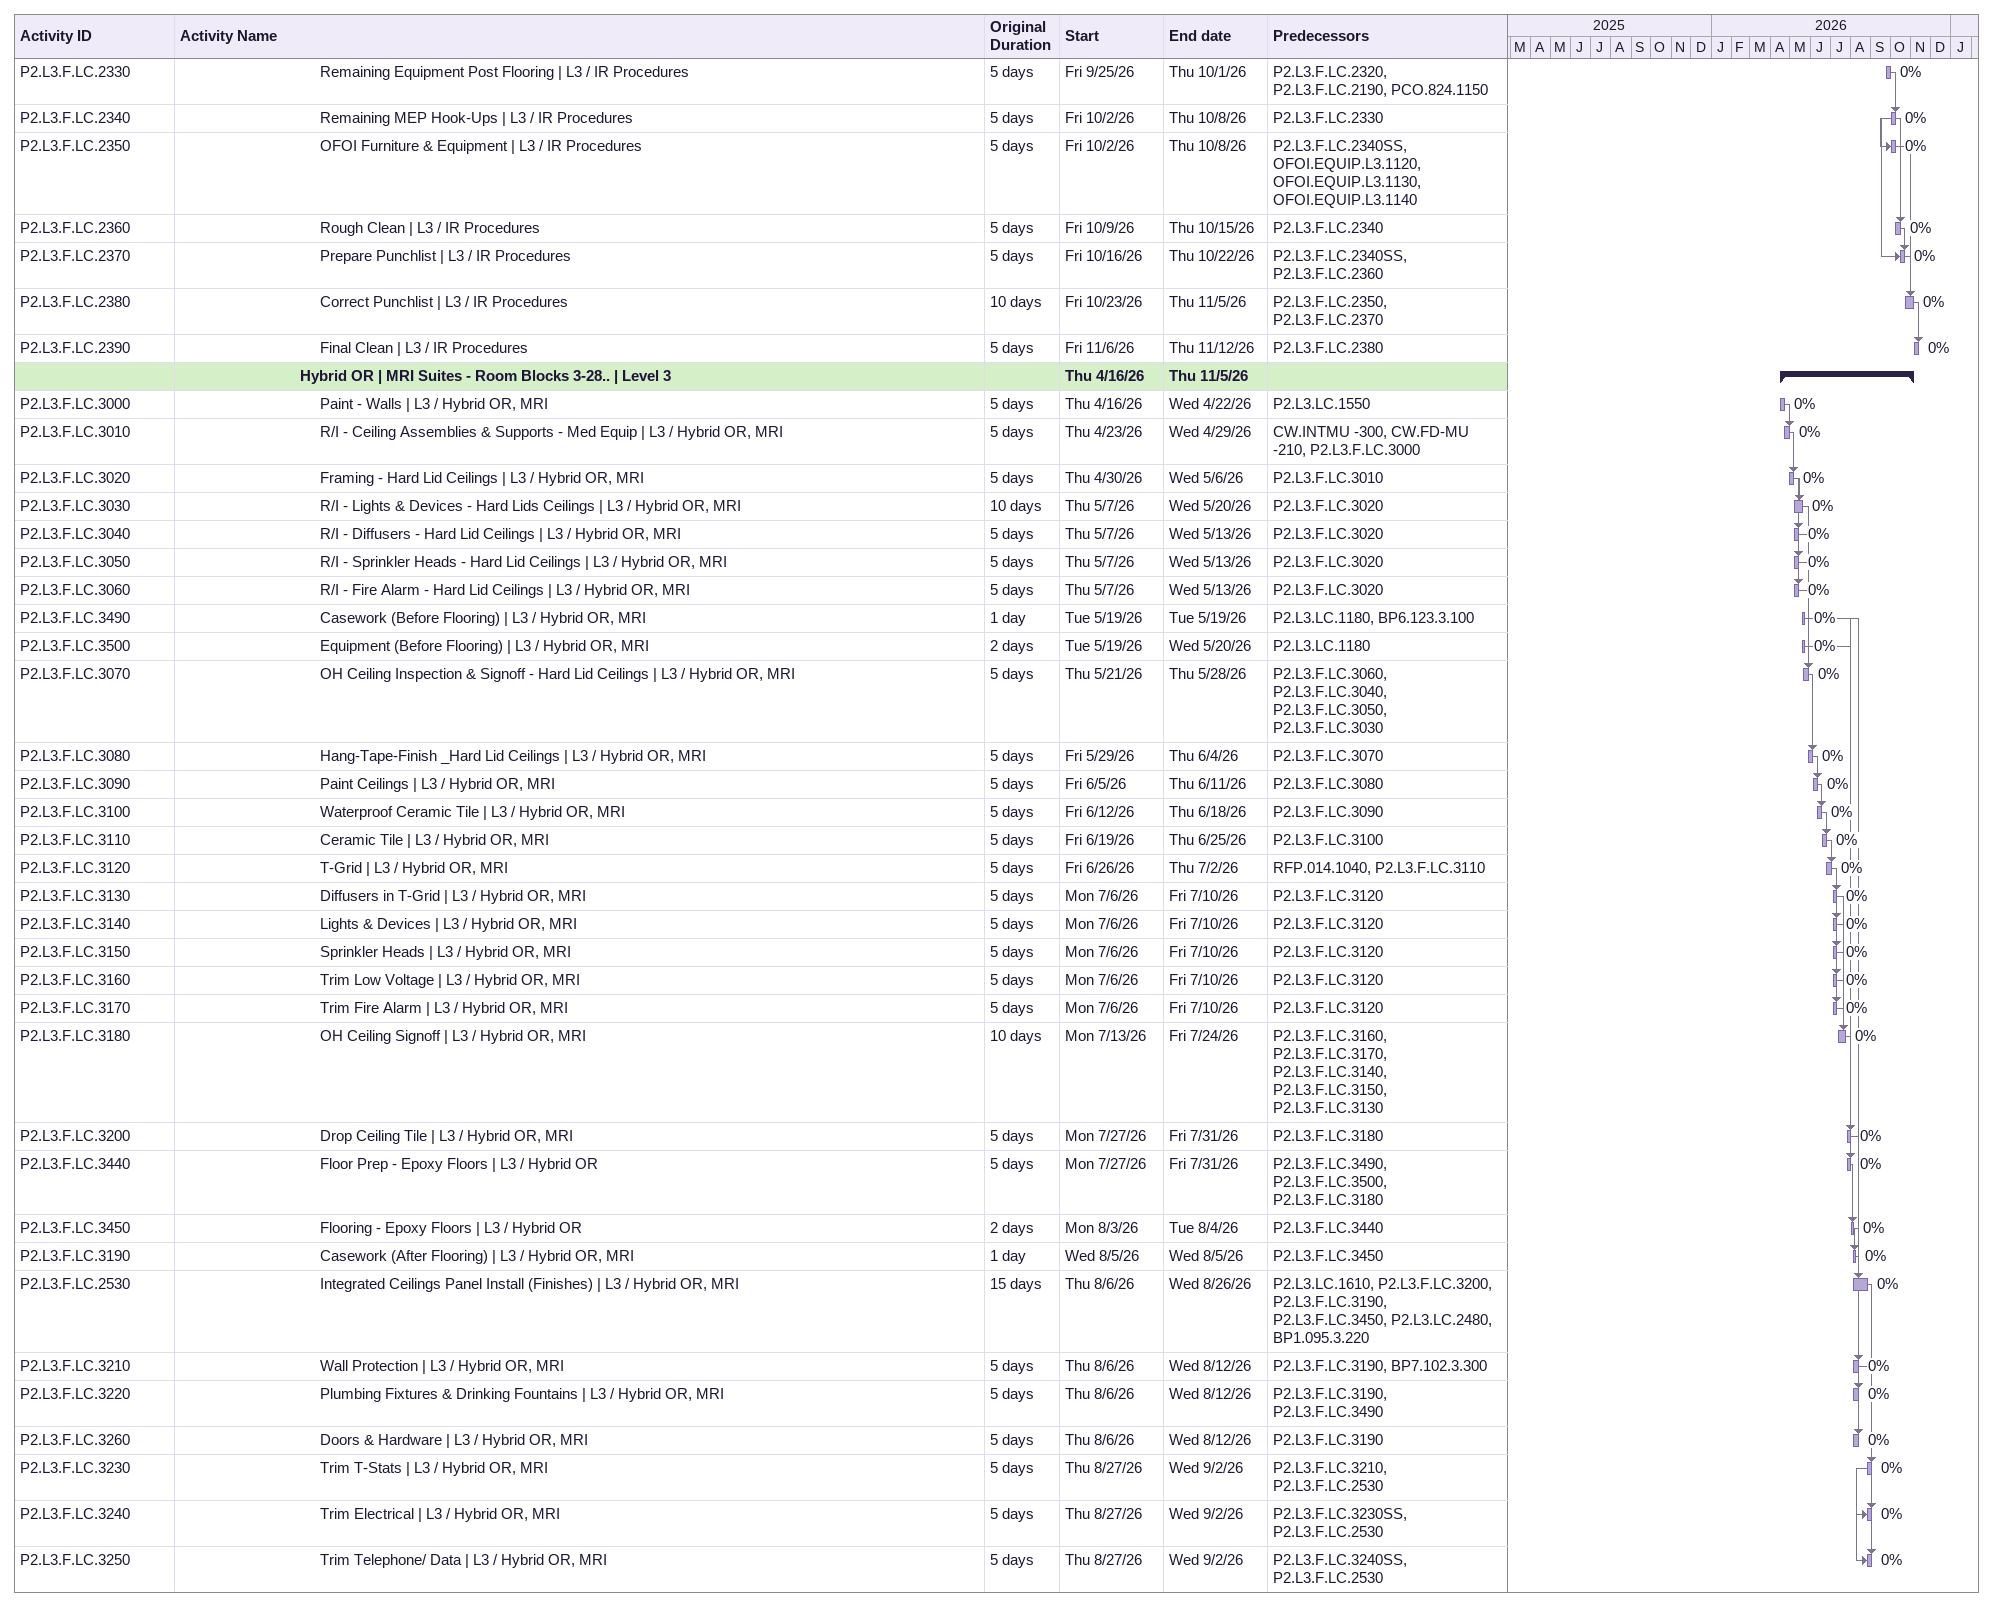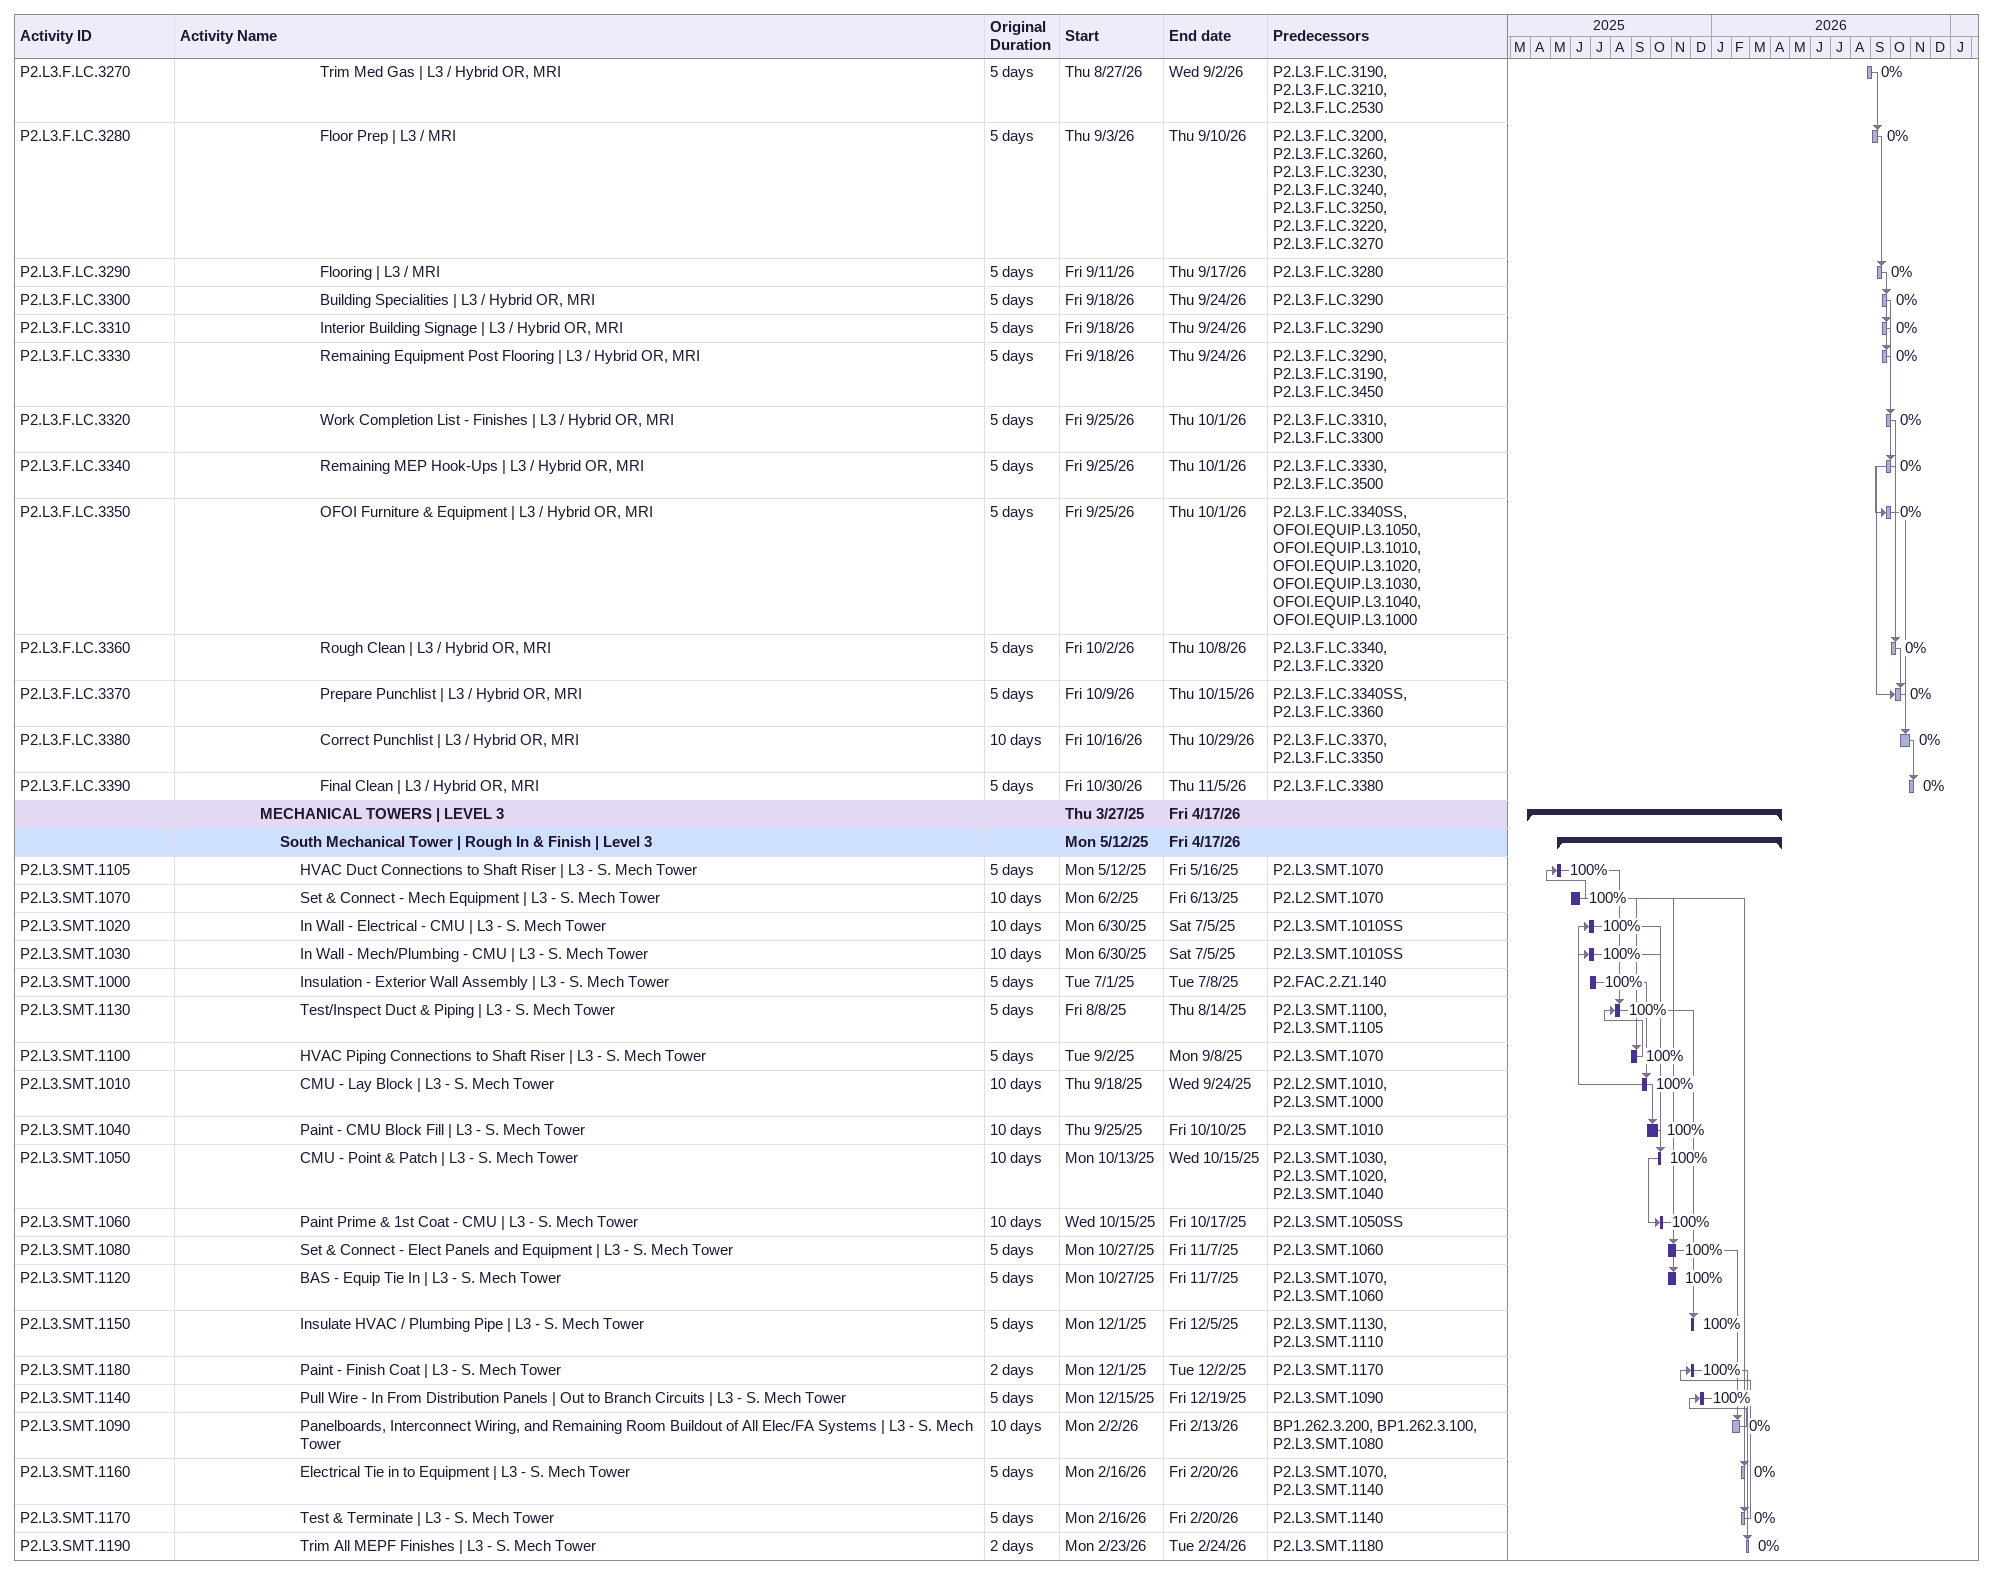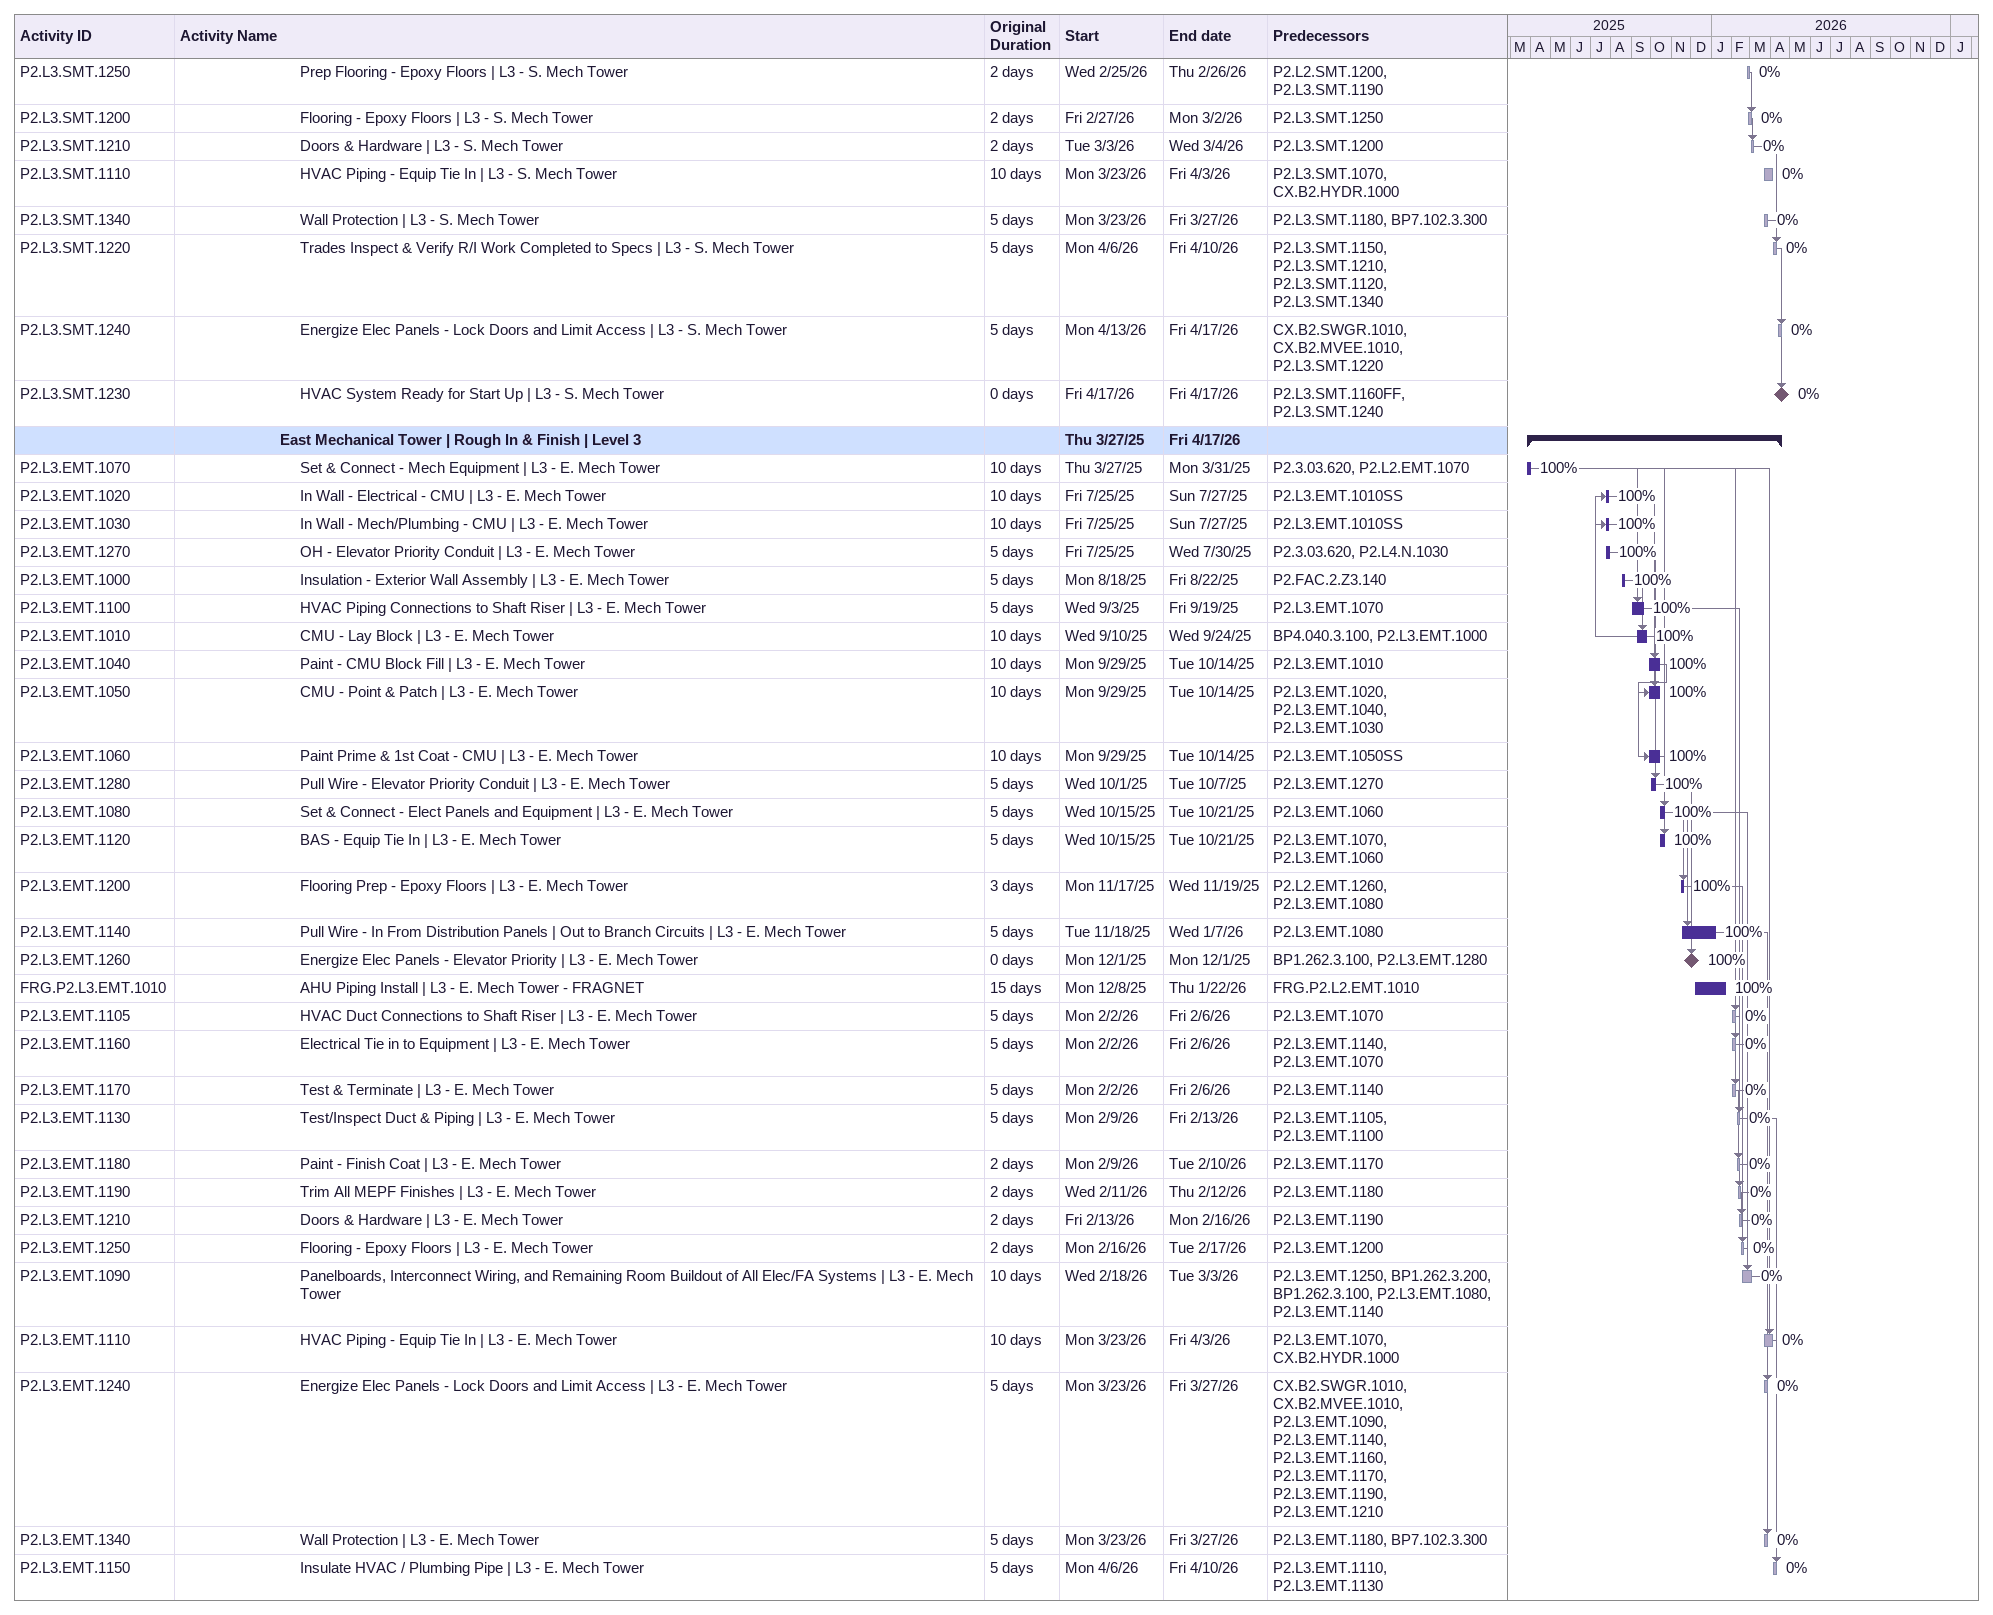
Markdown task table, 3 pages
| ID | Level | Task | Original duration | Start | Finish | Predecessors | % complete |
|---|---|---|---|---|---|---|---|
| P2.L3.F.LC.2330 | 8 | Remaining Equipment Post Flooring \| L3 / IR Procedures | 5d | 2026-09-25 | 2026-10-01 | P2.L3.F.LC.2320, P2.L3.F.LC.2190, PCO.824.1150 | 0 |
| P2.L3.F.LC.2340 | 8 | Remaining MEP Hook-Ups \| L3 / IR Procedures | 5d | 2026-10-02 | 2026-10-08 | P2.L3.F.LC.2330 | 0 |
| P2.L3.F.LC.2350 | 8 | OFOI Furniture & Equipment \| L3 / IR Procedures | 5d | 2026-10-02 | 2026-10-08 | P2.L3.F.LC.2340SS, OFOI.EQUIP.L3.1120, OFOI.EQUIP.L3.1130, OFOI.EQUIP.L3.1140 | 0 |
| P2.L3.F.LC.2360 | 8 | Rough Clean \| L3 / IR Procedures | 5d | 2026-10-09 | 2026-10-15 | P2.L3.F.LC.2340 | 0 |
| P2.L3.F.LC.2370 | 8 | Prepare Punchlist \| L3 / IR Procedures | 5d | 2026-10-16 | 2026-10-22 | P2.L3.F.LC.2340SS, P2.L3.F.LC.2360 | 0 |
| P2.L3.F.LC.2380 | 8 | Correct Punchlist \| L3 / IR Procedures | 10d | 2026-10-23 | 2026-11-05 | P2.L3.F.LC.2350, P2.L3.F.LC.2370 | 0 |
| P2.L3.F.LC.2390 | 8 | Final Clean \| L3 / IR Procedures | 5d | 2026-11-06 | 2026-11-12 | P2.L3.F.LC.2380 | 0 |
|  | 7 | **Hybrid OR \| MRI Suites - Room Blocks 3-28.. \| Level 3** |  | 2026-04-16 | 2026-11-05 |  |  |
| P2.L3.F.LC.3000 | 8 | Paint - Walls \| L3 / Hybrid OR, MRI | 5d | 2026-04-16 | 2026-04-22 | P2.L3.LC.1550 | 0 |
| P2.L3.F.LC.3010 | 8 | R/I - Ceiling Assemblies & Supports - Med Equip \| L3 / Hybrid OR, MRI | 5d | 2026-04-23 | 2026-04-29 | CW.INTMU -300, CW.FD-MU -210, P2.L3.F.LC.3000 | 0 |
| P2.L3.F.LC.3020 | 8 | Framing - Hard Lid Ceilings \| L3 / Hybrid OR, MRI | 5d | 2026-04-30 | 2026-05-06 | P2.L3.F.LC.3010 | 0 |
| P2.L3.F.LC.3030 | 8 | R/I - Lights & Devices - Hard Lids Ceilings \| L3 / Hybrid OR, MRI | 10d | 2026-05-07 | 2026-05-20 | P2.L3.F.LC.3020 | 0 |
| P2.L3.F.LC.3040 | 8 | R/I - Diffusers - Hard Lid Ceilings \| L3 / Hybrid OR, MRI | 5d | 2026-05-07 | 2026-05-13 | P2.L3.F.LC.3020 | 0 |
| P2.L3.F.LC.3050 | 8 | R/I - Sprinkler Heads - Hard Lid Ceilings \| L3 / Hybrid OR, MRI | 5d | 2026-05-07 | 2026-05-13 | P2.L3.F.LC.3020 | 0 |
| P2.L3.F.LC.3060 | 8 | R/I - Fire Alarm - Hard Lid Ceilings \| L3 / Hybrid OR, MRI | 5d | 2026-05-07 | 2026-05-13 | P2.L3.F.LC.3020 | 0 |
| P2.L3.F.LC.3490 | 8 | Casework (Before Flooring) \| L3 / Hybrid OR, MRI | 1d | 2026-05-19 | 2026-05-19 | P2.L3.LC.1180, BP6.123.3.100 | 0 |
| P2.L3.F.LC.3500 | 8 | Equipment (Before Flooring) \| L3 / Hybrid OR, MRI | 2d | 2026-05-19 | 2026-05-20 | P2.L3.LC.1180 | 0 |
| P2.L3.F.LC.3070 | 8 | OH Ceiling Inspection & Signoff - Hard Lid Ceilings \| L3 / Hybrid OR, MRI | 5d | 2026-05-21 | 2026-05-28 | P2.L3.F.LC.3060, P2.L3.F.LC.3040, P2.L3.F.LC.3050, P2.L3.F.LC.3030 | 0 |
| P2.L3.F.LC.3080 | 8 | Hang-Tape-Finish _Hard Lid Ceilings \| L3 / Hybrid OR, MRI | 5d | 2026-05-29 | 2026-06-04 | P2.L3.F.LC.3070 | 0 |
| P2.L3.F.LC.3090 | 8 | Paint Ceilings \| L3 / Hybrid OR, MRI | 5d | 2026-06-05 | 2026-06-11 | P2.L3.F.LC.3080 | 0 |
| P2.L3.F.LC.3100 | 8 | Waterproof Ceramic Tile \| L3 / Hybrid OR, MRI | 5d | 2026-06-12 | 2026-06-18 | P2.L3.F.LC.3090 | 0 |
| P2.L3.F.LC.3110 | 8 | Ceramic Tile \| L3 / Hybrid OR, MRI | 5d | 2026-06-19 | 2026-06-25 | P2.L3.F.LC.3100 | 0 |
| P2.L3.F.LC.3120 | 8 | T-Grid \| L3 / Hybrid OR, MRI | 5d | 2026-06-26 | 2026-07-02 | RFP.014.1040, P2.L3.F.LC.3110 | 0 |
| P2.L3.F.LC.3130 | 8 | Diffusers in T-Grid \| L3 / Hybrid OR, MRI | 5d | 2026-07-06 | 2026-07-10 | P2.L3.F.LC.3120 | 0 |
| P2.L3.F.LC.3140 | 8 | Lights & Devices \| L3 / Hybrid OR, MRI | 5d | 2026-07-06 | 2026-07-10 | P2.L3.F.LC.3120 | 0 |
| P2.L3.F.LC.3150 | 8 | Sprinkler Heads \| L3 / Hybrid OR, MRI | 5d | 2026-07-06 | 2026-07-10 | P2.L3.F.LC.3120 | 0 |
| P2.L3.F.LC.3160 | 8 | Trim Low Voltage \| L3 / Hybrid OR, MRI | 5d | 2026-07-06 | 2026-07-10 | P2.L3.F.LC.3120 | 0 |
| P2.L3.F.LC.3170 | 8 | Trim Fire Alarm \| L3 / Hybrid OR, MRI | 5d | 2026-07-06 | 2026-07-10 | P2.L3.F.LC.3120 | 0 |
| P2.L3.F.LC.3180 | 8 | OH Ceiling Signoff \| L3 / Hybrid OR, MRI | 10d | 2026-07-13 | 2026-07-24 | P2.L3.F.LC.3160, P2.L3.F.LC.3170, P2.L3.F.LC.3140, P2.L3.F.LC.3150, P2.L3.F.LC.3130 | 0 |
| P2.L3.F.LC.3200 | 8 | Drop Ceiling Tile \| L3 / Hybrid OR, MRI | 5d | 2026-07-27 | 2026-07-31 | P2.L3.F.LC.3180 | 0 |
| P2.L3.F.LC.3440 | 8 | Floor Prep - Epoxy Floors \| L3 / Hybrid OR | 5d | 2026-07-27 | 2026-07-31 | P2.L3.F.LC.3490, P2.L3.F.LC.3500, P2.L3.F.LC.3180 | 0 |
| P2.L3.F.LC.3450 | 8 | Flooring - Epoxy Floors \| L3 / Hybrid OR | 2d | 2026-08-03 | 2026-08-04 | P2.L3.F.LC.3440 | 0 |
| P2.L3.F.LC.3190 | 8 | Casework (After Flooring) \| L3 / Hybrid OR, MRI | 1d | 2026-08-05 | 2026-08-05 | P2.L3.F.LC.3450 | 0 |
| P2.L3.F.LC.2530 | 8 | Integrated Ceilings Panel Install (Finishes) \| L3 / Hybrid OR, MRI | 15d | 2026-08-06 | 2026-08-26 | P2.L3.LC.1610, P2.L3.F.LC.3200, P2.L3.F.LC.3190, P2.L3.F.LC.3450, P2.L3.LC.2480, BP1.095.3.220 | 0 |
| P2.L3.F.LC.3210 | 8 | Wall Protection \| L3 / Hybrid OR, MRI | 5d | 2026-08-06 | 2026-08-12 | P2.L3.F.LC.3190, BP7.102.3.300 | 0 |
| P2.L3.F.LC.3220 | 8 | Plumbing Fixtures & Drinking Fountains \| L3 / Hybrid OR, MRI | 5d | 2026-08-06 | 2026-08-12 | P2.L3.F.LC.3190, P2.L3.F.LC.3490 | 0 |
| P2.L3.F.LC.3260 | 8 | Doors & Hardware \| L3 / Hybrid OR, MRI | 5d | 2026-08-06 | 2026-08-12 | P2.L3.F.LC.3190 | 0 |
| P2.L3.F.LC.3230 | 8 | Trim T-Stats \| L3 / Hybrid OR, MRI | 5d | 2026-08-27 | 2026-09-02 | P2.L3.F.LC.3210, P2.L3.F.LC.2530 | 0 |
| P2.L3.F.LC.3240 | 8 | Trim Electrical \| L3 / Hybrid OR, MRI | 5d | 2026-08-27 | 2026-09-02 | P2.L3.F.LC.3230SS, P2.L3.F.LC.2530 | 0 |
| P2.L3.F.LC.3250 | 8 | Trim Telephone/ Data \| L3 / Hybrid OR, MRI | 5d | 2026-08-27 | 2026-09-02 | P2.L3.F.LC.3240SS, P2.L3.F.LC.2530 | 0 |
| P2.L3.F.LC.3270 | 8 | Trim Med Gas \| L3 / Hybrid OR, MRI | 5d | 2026-08-27 | 2026-09-02 | P2.L3.F.LC.3190, P2.L3.F.LC.3210, P2.L3.F.LC.2530 | 0 |
| P2.L3.F.LC.3280 | 8 | Floor Prep \| L3 / MRI | 5d | 2026-09-03 | 2026-09-10 | P2.L3.F.LC.3200, P2.L3.F.LC.3260, P2.L3.F.LC.3230, P2.L3.F.LC.3240, P2.L3.F.LC.3250, P2.L3.F.LC.3220, P2.L3.F.LC.3270 | 0 |
| P2.L3.F.LC.3290 | 8 | Flooring \| L3 / MRI | 5d | 2026-09-11 | 2026-09-17 | P2.L3.F.LC.3280 | 0 |
| P2.L3.F.LC.3300 | 8 | Building Specialities \| L3 / Hybrid OR, MRI | 5d | 2026-09-18 | 2026-09-24 | P2.L3.F.LC.3290 | 0 |
| P2.L3.F.LC.3310 | 8 | Interior Building Signage \| L3 / Hybrid OR, MRI | 5d | 2026-09-18 | 2026-09-24 | P2.L3.F.LC.3290 | 0 |
| P2.L3.F.LC.3330 | 8 | Remaining Equipment Post Flooring \| L3 / Hybrid OR, MRI | 5d | 2026-09-18 | 2026-09-24 | P2.L3.F.LC.3290, P2.L3.F.LC.3190, P2.L3.F.LC.3450 | 0 |
| P2.L3.F.LC.3320 | 8 | Work Completion List - Finishes \| L3 / Hybrid OR, MRI | 5d | 2026-09-25 | 2026-10-01 | P2.L3.F.LC.3310, P2.L3.F.LC.3300 | 0 |
| P2.L3.F.LC.3340 | 8 | Remaining MEP Hook-Ups \| L3 / Hybrid OR, MRI | 5d | 2026-09-25 | 2026-10-01 | P2.L3.F.LC.3330, P2.L3.F.LC.3500 | 0 |
| P2.L3.F.LC.3350 | 8 | OFOI Furniture & Equipment \| L3 / Hybrid OR, MRI | 5d | 2026-09-25 | 2026-10-01 | P2.L3.F.LC.3340SS, OFOI.EQUIP.L3.1050, OFOI.EQUIP.L3.1010, OFOI.EQUIP.L3.1020, OFOI.EQUIP.L3.1030, OFOI.EQUIP.L3.1040, OFOI.EQUIP.L3.1000 | 0 |
| P2.L3.F.LC.3360 | 8 | Rough Clean \| L3 / Hybrid OR, MRI | 5d | 2026-10-02 | 2026-10-08 | P2.L3.F.LC.3340, P2.L3.F.LC.3320 | 0 |
| P2.L3.F.LC.3370 | 8 | Prepare Punchlist \| L3 / Hybrid OR, MRI | 5d | 2026-10-09 | 2026-10-15 | P2.L3.F.LC.3340SS, P2.L3.F.LC.3360 | 0 |
| P2.L3.F.LC.3380 | 8 | Correct Punchlist \| L3 / Hybrid OR, MRI | 10d | 2026-10-16 | 2026-10-29 | P2.L3.F.LC.3370, P2.L3.F.LC.3350 | 0 |
| P2.L3.F.LC.3390 | 8 | Final Clean \| L3 / Hybrid OR, MRI | 5d | 2026-10-30 | 2026-11-05 | P2.L3.F.LC.3380 | 0 |
|  | 5 | **MECHANICAL TOWERS \| LEVEL 3** |  | 2025-03-27 | 2026-04-17 |  |  |
|  | 6 | **South Mechanical Tower \| Rough In & Finish \| Level 3** |  | 2025-05-12 | 2026-04-17 |  |  |
| P2.L3.SMT.1105 | 7 | HVAC Duct Connections to Shaft Riser \| L3 - S. Mech Tower | 5d | 2025-05-12 | 2025-05-16 | P2.L3.SMT.1070 | 100 |
| P2.L3.SMT.1070 | 7 | Set & Connect - Mech Equipment \| L3 - S. Mech Tower | 10d | 2025-06-02 | 2025-06-13 | P2.L2.SMT.1070 | 100 |
| P2.L3.SMT.1020 | 7 | In Wall - Electrical - CMU \| L3 - S. Mech Tower | 10d | 2025-06-30 | 2025-07-05 | P2.L3.SMT.1010SS | 100 |
| P2.L3.SMT.1030 | 7 | In Wall - Mech/Plumbing - CMU \| L3 - S. Mech Tower | 10d | 2025-06-30 | 2025-07-05 | P2.L3.SMT.1010SS | 100 |
| P2.L3.SMT.1000 | 7 | Insulation - Exterior Wall Assembly \| L3 - S. Mech Tower | 5d | 2025-07-01 | 2025-07-08 | P2.FAC.2.Z1.140 | 100 |
| P2.L3.SMT.1130 | 7 | Test/Inspect Duct & Piping \| L3 - S. Mech Tower | 5d | 2025-08-08 | 2025-08-14 | P2.L3.SMT.1100, P2.L3.SMT.1105 | 100 |
| P2.L3.SMT.1100 | 7 | HVAC Piping Connections to Shaft Riser \| L3 - S. Mech Tower | 5d | 2025-09-02 | 2025-09-08 | P2.L3.SMT.1070 | 100 |
| P2.L3.SMT.1010 | 7 | CMU - Lay Block \| L3 - S. Mech Tower | 10d | 2025-09-18 | 2025-09-24 | P2.L2.SMT.1010, P2.L3.SMT.1000 | 100 |
| P2.L3.SMT.1040 | 7 | Paint - CMU Block Fill \| L3 - S. Mech Tower | 10d | 2025-09-25 | 2025-10-10 | P2.L3.SMT.1010 | 100 |
| P2.L3.SMT.1050 | 7 | CMU - Point & Patch \| L3 - S. Mech Tower | 10d | 2025-10-13 | 2025-10-15 | P2.L3.SMT.1030, P2.L3.SMT.1020, P2.L3.SMT.1040 | 100 |
| P2.L3.SMT.1060 | 7 | Paint Prime & 1st Coat - CMU \| L3 - S. Mech Tower | 10d | 2025-10-15 | 2025-10-17 | P2.L3.SMT.1050SS | 100 |
| P2.L3.SMT.1080 | 7 | Set & Connect - Elect Panels and Equipment \| L3 - S. Mech Tower | 5d | 2025-10-27 | 2025-11-07 | P2.L3.SMT.1060 | 100 |
| P2.L3.SMT.1120 | 7 | BAS - Equip Tie In \| L3 - S. Mech Tower | 5d | 2025-10-27 | 2025-11-07 | P2.L3.SMT.1070, P2.L3.SMT.1060 | 100 |
| P2.L3.SMT.1150 | 7 | Insulate HVAC / Plumbing Pipe \| L3 - S. Mech Tower | 5d | 2025-12-01 | 2025-12-05 | P2.L3.SMT.1130, P2.L3.SMT.1110 | 100 |
| P2.L3.SMT.1180 | 7 | Paint - Finish Coat \| L3 - S. Mech Tower | 2d | 2025-12-01 | 2025-12-02 | P2.L3.SMT.1170 | 100 |
| P2.L3.SMT.1140 | 7 | Pull Wire - In From Distribution Panels \| Out to Branch Circuits \| L3 - S. Mech Tower | 5d | 2025-12-15 | 2025-12-19 | P2.L3.SMT.1090 | 100 |
| P2.L3.SMT.1090 | 7 | Panelboards, Interconnect Wiring, and Remaining Room Buildout of All Elec/FA Systems \| L3 - S. Mech Tower | 10d | 2026-02-02 | 2026-02-13 | BP1.262.3.200, BP1.262.3.100, P2.L3.SMT.1080 | 0 |
| P2.L3.SMT.1160 | 7 | Electrical Tie in to Equipment \| L3 - S. Mech Tower | 5d | 2026-02-16 | 2026-02-20 | P2.L3.SMT.1070, P2.L3.SMT.1140 | 0 |
| P2.L3.SMT.1170 | 7 | Test & Terminate \| L3 - S. Mech Tower | 5d | 2026-02-16 | 2026-02-20 | P2.L3.SMT.1140 | 0 |
| P2.L3.SMT.1190 | 7 | Trim All MEPF Finishes \| L3 - S. Mech Tower | 2d | 2026-02-23 | 2026-02-24 | P2.L3.SMT.1180 | 0 |
| P2.L3.SMT.1250 | 7 | Prep Flooring - Epoxy Floors \| L3 - S. Mech Tower | 2d | 2026-02-25 | 2026-02-26 | P2.L2.SMT.1200, P2.L3.SMT.1190 | 0 |
| P2.L3.SMT.1200 | 7 | Flooring - Epoxy Floors \| L3 - S. Mech Tower | 2d | 2026-02-27 | 2026-03-02 | P2.L3.SMT.1250 | 0 |
| P2.L3.SMT.1210 | 7 | Doors & Hardware \| L3 - S. Mech Tower | 2d | 2026-03-03 | 2026-03-04 | P2.L3.SMT.1200 | 0 |
| P2.L3.SMT.1110 | 7 | HVAC Piping - Equip Tie In \| L3 - S. Mech Tower | 10d | 2026-03-23 | 2026-04-03 | P2.L3.SMT.1070, CX.B2.HYDR.1000 | 0 |
| P2.L3.SMT.1340 | 7 | Wall Protection \| L3 - S. Mech Tower | 5d | 2026-03-23 | 2026-03-27 | P2.L3.SMT.1180, BP7.102.3.300 | 0 |
| P2.L3.SMT.1220 | 7 | Trades Inspect & Verify R/I Work Completed to Specs \| L3 - S. Mech Tower | 5d | 2026-04-06 | 2026-04-10 | P2.L3.SMT.1150, P2.L3.SMT.1210, P2.L3.SMT.1120, P2.L3.SMT.1340 | 0 |
| P2.L3.SMT.1240 | 7 | Energize Elec Panels - Lock Doors and Limit Access \| L3 - S. Mech Tower | 5d | 2026-04-13 | 2026-04-17 | CX.B2.SWGR.1010, CX.B2.MVEE.1010, P2.L3.SMT.1220 | 0 |
| P2.L3.SMT.1230 | 7 | HVAC System Ready for Start Up \| L3 - S. Mech Tower | 0d | 2026-04-17 | 2026-04-17 | P2.L3.SMT.1160FF, P2.L3.SMT.1240 | 0 |
|  | 6 | **East Mechanical Tower \| Rough In & Finish \| Level 3** |  | 2025-03-27 | 2026-04-17 |  |  |
| P2.L3.EMT.1070 | 7 | Set & Connect - Mech Equipment \| L3 - E. Mech Tower | 10d | 2025-03-27 | 2025-03-31 | P2.3.03.620, P2.L2.EMT.1070 | 100 |
| P2.L3.EMT.1020 | 7 | In Wall - Electrical - CMU \| L3 - E. Mech Tower | 10d | 2025-07-25 | 2025-07-27 | P2.L3.EMT.1010SS | 100 |
| P2.L3.EMT.1030 | 7 | In Wall - Mech/Plumbing - CMU \| L3 - E. Mech Tower | 10d | 2025-07-25 | 2025-07-27 | P2.L3.EMT.1010SS | 100 |
| P2.L3.EMT.1270 | 7 | OH - Elevator Priority Conduit \| L3 - E. Mech Tower | 5d | 2025-07-25 | 2025-07-30 | P2.3.03.620, P2.L4.N.1030 | 100 |
| P2.L3.EMT.1000 | 7 | Insulation - Exterior Wall Assembly \| L3 - E. Mech Tower | 5d | 2025-08-18 | 2025-08-22 | P2.FAC.2.Z3.140 | 100 |
| P2.L3.EMT.1100 | 7 | HVAC Piping Connections to Shaft Riser \| L3 - E. Mech Tower | 5d | 2025-09-03 | 2025-09-19 | P2.L3.EMT.1070 | 100 |
| P2.L3.EMT.1010 | 7 | CMU - Lay Block \| L3 - E. Mech Tower | 10d | 2025-09-10 | 2025-09-24 | BP4.040.3.100, P2.L3.EMT.1000 | 100 |
| P2.L3.EMT.1040 | 7 | Paint - CMU Block Fill \| L3 - E. Mech Tower | 10d | 2025-09-29 | 2025-10-14 | P2.L3.EMT.1010 | 100 |
| P2.L3.EMT.1050 | 7 | CMU - Point & Patch \| L3 - E. Mech Tower | 10d | 2025-09-29 | 2025-10-14 | P2.L3.EMT.1020, P2.L3.EMT.1040, P2.L3.EMT.1030 | 100 |
| P2.L3.EMT.1060 | 7 | Paint Prime & 1st Coat - CMU \| L3 - E. Mech Tower | 10d | 2025-09-29 | 2025-10-14 | P2.L3.EMT.1050SS | 100 |
| P2.L3.EMT.1280 | 7 | Pull Wire - Elevator Priority Conduit \| L3 - E. Mech Tower | 5d | 2025-10-01 | 2025-10-07 | P2.L3.EMT.1270 | 100 |
| P2.L3.EMT.1080 | 7 | Set & Connect - Elect Panels and Equipment \| L3 - E. Mech Tower | 5d | 2025-10-15 | 2025-10-21 | P2.L3.EMT.1060 | 100 |
| P2.L3.EMT.1120 | 7 | BAS - Equip Tie In \| L3 - E. Mech Tower | 5d | 2025-10-15 | 2025-10-21 | P2.L3.EMT.1070, P2.L3.EMT.1060 | 100 |
| P2.L3.EMT.1200 | 7 | Flooring Prep - Epoxy Floors \| L3 - E. Mech Tower | 3d | 2025-11-17 | 2025-11-19 | P2.L2.EMT.1260, P2.L3.EMT.1080 | 100 |
| P2.L3.EMT.1140 | 7 | Pull Wire - In From Distribution Panels \| Out to Branch Circuits \| L3 - E. Mech Tower | 5d | 2025-11-18 | 2026-01-07 | P2.L3.EMT.1080 | 100 |
| P2.L3.EMT.1260 | 7 | Energize Elec Panels - Elevator Priority \| L3 - E. Mech Tower | 0d | 2025-12-01 | 2025-12-01 | BP1.262.3.100, P2.L3.EMT.1280 | 100 |
| FRG.P2.L3.EMT.1010 | 7 | AHU Piping Install \| L3 - E. Mech Tower - FRAGNET | 15d | 2025-12-08 | 2026-01-22 | FRG.P2.L2.EMT.1010 | 100 |
| P2.L3.EMT.1105 | 7 | HVAC Duct Connections to Shaft Riser \| L3 - E. Mech Tower | 5d | 2026-02-02 | 2026-02-06 | P2.L3.EMT.1070 | 0 |
| P2.L3.EMT.1160 | 7 | Electrical Tie in to Equipment \| L3 - E. Mech Tower | 5d | 2026-02-02 | 2026-02-06 | P2.L3.EMT.1140, P2.L3.EMT.1070 | 0 |
| P2.L3.EMT.1170 | 7 | Test & Terminate \| L3 - E. Mech Tower | 5d | 2026-02-02 | 2026-02-06 | P2.L3.EMT.1140 | 0 |
| P2.L3.EMT.1130 | 7 | Test/Inspect Duct & Piping \| L3 - E. Mech Tower | 5d | 2026-02-09 | 2026-02-13 | P2.L3.EMT.1105, P2.L3.EMT.1100 | 0 |
| P2.L3.EMT.1180 | 7 | Paint - Finish Coat \| L3 - E. Mech Tower | 2d | 2026-02-09 | 2026-02-10 | P2.L3.EMT.1170 | 0 |
| P2.L3.EMT.1190 | 7 | Trim All MEPF Finishes \| L3 - E. Mech Tower | 2d | 2026-02-11 | 2026-02-12 | P2.L3.EMT.1180 | 0 |
| P2.L3.EMT.1210 | 7 | Doors & Hardware \| L3 - E. Mech Tower | 2d | 2026-02-13 | 2026-02-16 | P2.L3.EMT.1190 | 0 |
| P2.L3.EMT.1250 | 7 | Flooring - Epoxy Floors \| L3 - E. Mech Tower | 2d | 2026-02-16 | 2026-02-17 | P2.L3.EMT.1200 | 0 |
| P2.L3.EMT.1090 | 7 | Panelboards, Interconnect Wiring, and Remaining Room Buildout of All Elec/FA Systems \| L3 - E. Mech Tower | 10d | 2026-02-18 | 2026-03-03 | P2.L3.EMT.1250, BP1.262.3.200, BP1.262.3.100, P2.L3.EMT.1080, P2.L3.EMT.1140 | 0 |
| P2.L3.EMT.1110 | 7 | HVAC Piping - Equip Tie In \| L3 - E. Mech Tower | 10d | 2026-03-23 | 2026-04-03 | P2.L3.EMT.1070, CX.B2.HYDR.1000 | 0 |
| P2.L3.EMT.1240 | 7 | Energize Elec Panels - Lock Doors and Limit Access \| L3 - E. Mech Tower | 5d | 2026-03-23 | 2026-03-27 | CX.B2.SWGR.1010, CX.B2.MVEE.1010, P2.L3.EMT.1090, P2.L3.EMT.1140, P2.L3.EMT.1160, P2.L3.EMT.1170, P2.L3.EMT.1190, P2.L3.EMT.1210 | 0 |
| P2.L3.EMT.1340 | 7 | Wall Protection \| L3 - E. Mech Tower | 5d | 2026-03-23 | 2026-03-27 | P2.L3.EMT.1180, BP7.102.3.300 | 0 |
| P2.L3.EMT.1150 | 7 | Insulate HVAC / Plumbing Pipe \| L3 - E. Mech Tower | 5d | 2026-04-06 | 2026-04-10 | P2.L3.EMT.1110, P2.L3.EMT.1130 | 0 |
